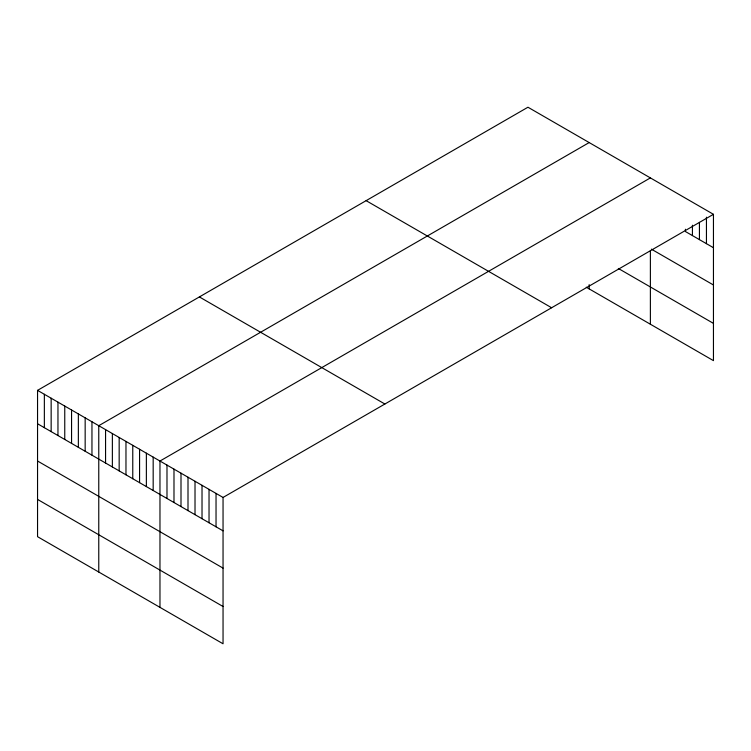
<?xml version="1.0" encoding="UTF-8"?>
<svg xmlns="http://www.w3.org/2000/svg" width="751" height="751" viewBox="0 0 751 751"><rect width="100%" height="100%" fill="white"/><g stroke="black" fill="none" stroke-linecap="round" stroke-linejoin="round"><path stroke-width="1.13" d="M37.55 390.36L223.047 497.453L223.047 643.776L37.55 536.683L37.55 390.36L527.953 107.224L713.45 214.317L713.45 360.64L586.259 287.211M589.169 142.568L98.766 425.695L98.766 572.027M650.385 177.903L159.972 461.039L159.972 607.362M223.047 497.453L713.45 214.317M713.45 247.717L685.419 231.533L685.419 229.233M651.38 249.154L713.45 284.986M618.317 268.454L713.45 323.381M366.122 200.658L551.619 307.75M199.381 296.927L384.878 404.019M37.55 423.761L223.047 530.854M37.55 461.02L223.047 568.113M37.55 499.415L223.047 606.508M706.447 217.18L706.447 243.671M699.434 222.352L699.434 239.625M692.431 225.216L692.431 235.579M650.385 250.768L650.385 324.235M589.169 284.629L589.169 288.891M216.035 493.407L216.035 526.808M209.031 489.361L209.031 522.762M202.019 485.315L202.019 518.716M195.016 481.269L195.016 514.67M188.003 477.223L188.003 510.624M181 473.177L181 506.578M173.988 469.131L173.988 502.532M166.985 465.085L166.985 498.486M153.176 457.115L153.176 490.516M146.37 453.182L146.37 486.582M139.573 449.258L139.573 482.658M132.767 445.334L132.767 478.734M125.971 441.41L125.971 474.81M119.165 437.476L119.165 470.877M112.368 433.552L112.368 466.953M105.562 429.628L105.562 463.029M91.96 421.771L91.96 455.172M85.163 417.847L85.163 451.248M78.357 413.914L78.357 447.314M71.561 409.99L71.561 443.39M64.755 406.066L64.755 439.466M57.958 402.142L57.958 435.542M51.152 398.208L51.152 431.609M44.356 394.284L44.356 427.685"/></g></svg>
